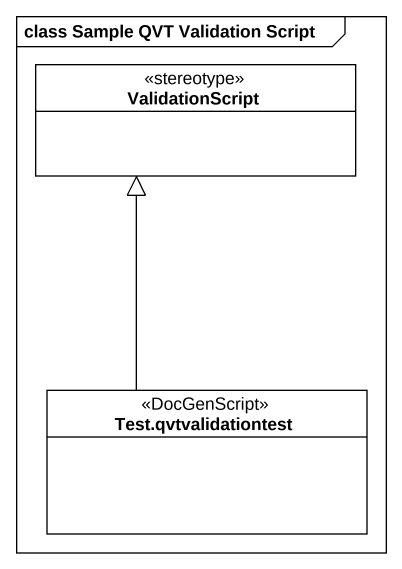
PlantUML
@startuml
mainframe class Sample QVT Validation Script
hide circle
hide empty members
class ValidationScript <<stereotype>>
class "Test.qvtvalidationtest" as Test_qvtvalidationtest <<DocGenScript>>
Test_qvtvalidationtest -up-|> ValidationScript
@enduml
